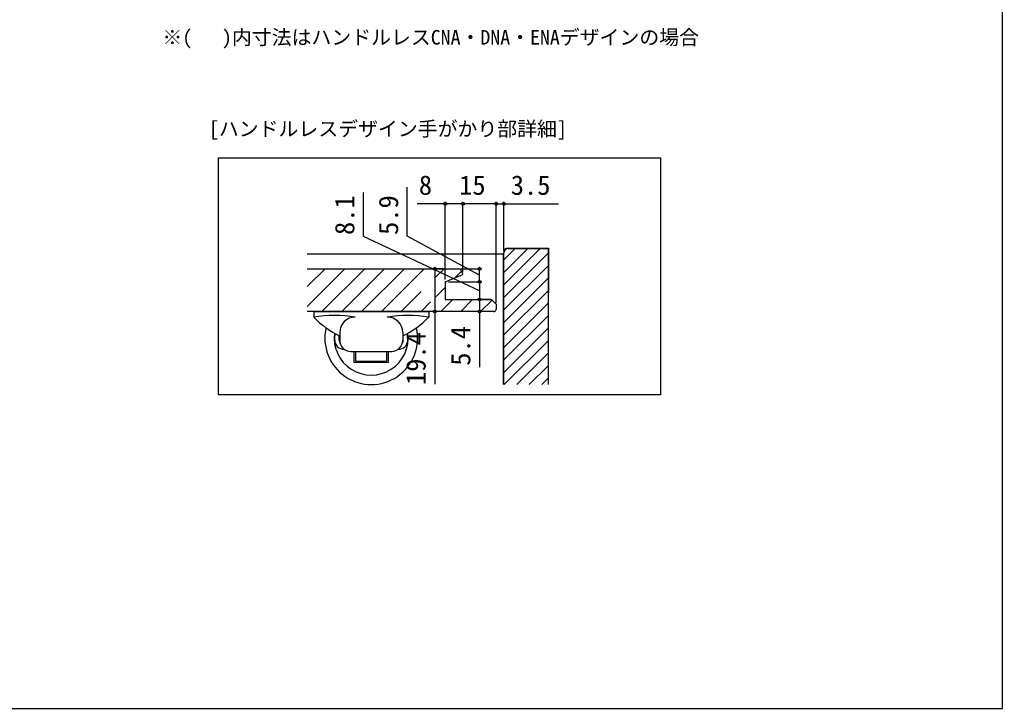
# Model space of a CAD drawing. Units: millimetres, scale not verified. Extents: x -525 to 525, y -783 to 779.
# Drawn here: x 80.3 to 525, y -783.3 to -471.6 of the extents above; entities that cross this region are included whole.
import ezdxf
from ezdxf.enums import TextEntityAlignment as Align

# ---------------------------------------------------------------- set-up
doc = ezdxf.new("R2010")
doc.units = ezdxf.units.MM
doc.header["$LTSCALE"] = 4
for name, color, linetype in [('0-2_USER1', 3, 'Continuous'), ('0-4_YKK_12', 2, 'Continuous'), ('0-5_YKK_13', 4, 'Continuous'), ('0-7_YKK_D', 6, 'Continuous'), ('0-8_YKK_ZWAK', 7, 'Continuous'), ('0-9_YSS_K', 3, 'Continuous'), ('0-A_YSS_KE', 3, 'Continuous')]:
    doc.layers.add(name, color=color, linetype=linetype)
doc.styles.add('ＭＳ ゴシック', font='')
doc.styles.get('ＭＳ ゴシック').set_extended_font_data('MS Gothic')

msp = doc.modelspace()

# ---------------------------------------------------------------- linework, layer by layer
at = {"layer": '0-4_YKK_12'}
for p, q in [((299.396, -577.753), (210.396, -577.753)), ((210.396, -592.432), (218.476, -584.352)), ((210.396, -601.413), (227.456, -584.352)), ((217.036, -603.752), (236.436, -584.353)), ((226.017, -603.752), (245.416, -584.353)), ((234.997, -603.752), (254.397, -584.353)), ((243.977, -603.752), (263.377, -584.353)), ((268.012, -588.698), (272.357, -584.353)), ((277.234, -588.456), (280.293, -585.397)), ((252.957, -603.753), (262.023, -594.687)), ((268.473, -597.217), (272.896, -592.794)), ((261.937, -603.753), (266.282, -599.408)), ((270.918, -603.753), (276.318, -598.353)), ((279.898, -603.753), (285.298, -598.353)), ((288.878, -603.753), (294.087, -598.544))]:
    msp.add_line(p, q, dxfattribs=at)
msp.add_lwpolyline([(170.32, -534.24), (370.313, -534.24), (370.313, -641.423), (170.32, -641.423)], close=True, dxfattribs=at)
at = {"layer": '0-5_YKK_13'}
for p, q in [((210.396, -584.352), (279.023, -584.353)), ((272.896, -590.253), (280.834, -586.964)), ((279.946, -584.649), (279.054, -584.358)), ((280.888, -586.834), (280.007, -584.706)), ((272.896, -590.253), (272.896, -598.353)), ((272.896, -598.353), (293.896, -598.353)), ((295.896, -600.353), (293.896, -598.353)), ((295.896, -600.353), (295.896, -602.753)), ((294.896, -603.753), (210.396, -603.752)), ((213.396, -603.753), (265.396, -603.753)), ((213.396, -603.753), (213.396, -606.253)), ((265.396, -603.753), (265.396, -606.253)), ((225.146, -613.253), (225.146, -616.753)), ((253.646, -613.253), (253.646, -616.753)), ((222.896, -616.753), (222.896, -614.753)), ((224.896, -616.753), (224.896, -614.753)), ((253.896, -616.753), (253.896, -614.753)), ((255.896, -616.753), (255.896, -614.753)), ((230.146, -621.753), (248.646, -621.753)), ((231.646, -626.753), (231.646, -621.753)), ((232.396, -626.253), (232.396, -621.753)), ((246.396, -626.253), (246.396, -621.753)), ((247.146, -626.753), (247.146, -621.753)), ((247.146, -626.753), (231.646, -626.753)), ((232.396, -626.253), (246.396, -626.253))]:
    msp.add_line(p, q, dxfattribs=at)
for centre, radius, start, end in [((279.023, -584.453), 0.1, 71.88488, 89.99989), ((279.915, -584.744), 0.1, 22.4999, 71.88488), ((280.796, -586.872), 0.1, 292.4999, 22.4999), ((294.896, -602.753), 1, 269.99989, 359.9999), ((222.771, -665.516), 60, 81.0107, 98.9893), ((242.327, -578.631), 40, 223.67372, 244.56201), ((232.146, -613.253), 7, 90, 180), ((256.021, -665.516), 60, 81.0107, 98.9893), ((246.646, -613.253), 7, 0, 90), ((236.465, -578.631), 40, 295.43799, 316.32628), ((239.396, -615.753), 21, 167.11582, 12.88418), ((239.396, -615.753), 16.75, 172.39697, 7.60303), ((226.896, -614.753), 4, 164.37801, 180), ((251.896, -614.753), 4, 0, 15.62199), ((226.896, -616.753), 4, 180, 273.44533), ((226.896, -616.753), 2, 180, 216.59355), ((230.146, -616.753), 5, 180, 270), ((248.646, -616.753), 5, 270, 0), ((251.896, -616.753), 4, 266.55467, 0), ((251.896, -616.753), 2, 323.40645, 0), ((251.896, -614.753), 2, 0, 3.3905)]:
    msp.add_arc(centre, radius, start, end, dxfattribs=at)
at = {"layer": '0-7_YKK_D'}
for p, q in [((272.896, -589.253), (272.896, -554.053)), ((280.896, -585.872), (280.896, -554.053)), ((280.896, -585.872), (280.896, -554.053)), ((295.896, -555.053), (280.896, -555.053)), ((295.896, -599.724), (295.896, -554.053)), ((295.896, -599.353), (295.896, -554.053)), ((299.396, -576.253), (299.396, -554.053)), ((271.896, -584.353), (267.148, -584.353)), ((279.932, -584.353), (289.402, -584.353)), ((288.402, -590.253), (288.402, -584.353)), ((274.31, -590.253), (289.402, -590.253)), ((274.31, -590.253), (289.402, -590.253)), ((288.402, -590.253), (288.402, -598.353)), ((293.31, -598.353), (287.402, -598.353)), ((293.31, -598.353), (287.402, -598.353)), ((271.896, -603.753), (267.148, -603.753)), ((293.896, -603.753), (287.402, -603.753))]:
    msp.add_line(p, q, dxfattribs=at)
for points in [[(288.402, -594.303), (235.893, -569.774), (235.893, -549.865)], [(288.402, -587.303), (255.723, -569.673), (255.723, -547.514)], [(280.896, -555.053), (272.896, -555.053), (260.255, -555.053)], [(295.896, -555.053), (299.396, -555.053), (324.173, -555.053)], [(268.148, -584.353), (268.148, -603.753), (268.148, -636.644)], [(288.402, -598.353), (288.402, -603.753), (288.402, -628.871)]]:
    msp.add_lwpolyline(points, dxfattribs=at)
for centre in [(272.896, -555.053), (280.896, -555.053), (280.896, -555.053), (295.896, -555.053), (295.896, -555.053), (299.396, -555.053), (268.148, -584.353), (288.402, -584.353), (288.402, -590.253), (288.402, -590.253), (288.402, -598.353), (288.402, -598.353), (268.148, -603.753), (288.402, -603.753)]:
    msp.add_circle(centre, 0.637, dxfattribs=at)
at = {"layer": '0-8_YKK_ZWAK'}
msp.add_lwpolyline([(-525, -783.3), (525, -783.3), (525, 746.7)], dxfattribs=at)
at = {"layer": '0-9_YSS_K'}
for p, q in [((299.196, -636.753), (299.196, -577.253)), ((299.396, -580.405), (304.549, -575.253)), ((299.396, -586.062), (310.206, -575.253)), ((299.396, -591.719), (315.862, -575.253)), ((299.396, -597.376), (319.396, -577.376)), ((299.396, -603.033), (319.396, -583.033)), ((299.396, -608.69), (319.396, -588.69)), ((299.396, -614.347), (319.396, -594.347)), ((319.396, -595.253), (319.596, -595.253)), ((299.396, -620.003), (319.396, -600.003)), ((299.396, -625.66), (319.396, -605.66)), ((299.396, -631.317), (319.396, -611.317)), ((299.617, -636.753), (319.396, -616.974)), ((305.274, -636.753), (319.396, -622.631)), ((310.931, -636.753), (319.396, -628.288)), ((316.588, -636.753), (319.396, -633.945))]:
    msp.add_line(p, q, dxfattribs=at)
msp.add_lwpolyline([(301.396, -575.053), (319.596, -575.053), (319.596, -595.253)], dxfattribs=at)
msp.add_arc((301.396, -577.253), 2.2, 90, 180, dxfattribs=at)
at = {"layer": '0-A_YSS_KE'}
msp.add_line((299.396, -636.753), (299.396, -577.253), dxfattribs=at)
msp.add_lwpolyline([(301.396, -575.253), (319.396, -575.253), (319.396, -595.253), (319.396, -636.753)], dxfattribs=at)
msp.add_arc((301.396, -577.253), 2, 90, 180, dxfattribs=at)

# ---------------------------------------------------------------- texts
at = {"layer": '0-2_USER1', "style": 'ＭＳ ゴシック'}
for s, p in [('※(   )内寸法はハンドルレスCNA・DNA・ENAデザインの場合', (144.897, -484.91)), ('[ハンドルレスデザイン手がかり部詳細]', (165.945, -526.326))]:
    msp.add_text(s, height=6.598, dxfattribs=at).set_placement(p, align=Align.BOTTOM_LEFT)
at = {"layer": '0-7_YKK_D', "style": 'ＭＳ ゴシック'}
for s, p in [('8', (260.937, -553.553)), ('15', (279.191, -553.553)), ('3.5', (302.56, -553.553))]:
    msp.add_text(s, height=8.798, dxfattribs=at).set_placement(p, align=Align.BOTTOM_LEFT)
for s, p in [('8.1', (234.393, -569.092)), ('5.9', (254.223, -569.059)), ('19.4', (266.648, -636.984)), ('5.4', (286.902, -628.257))]:
    msp.add_text(s, height=8.798, rotation=90, dxfattribs=at).set_placement(p, align=Align.BOTTOM_LEFT)

doc.saveas('drawing.dxf')
